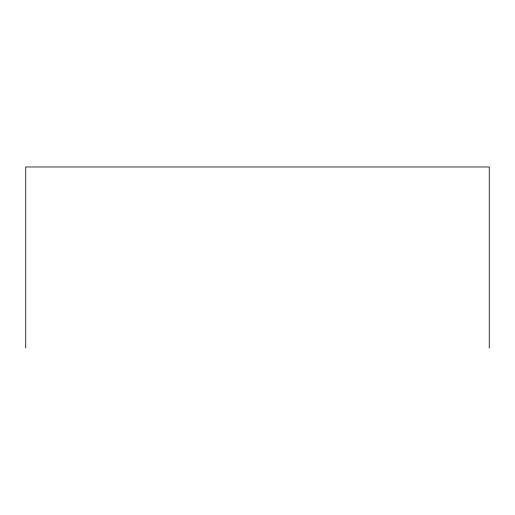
<?xml version="1.0" encoding="UTF-8"?>
<svg xmlns="http://www.w3.org/2000/svg" width="515" height="515" viewBox="0 0 515 515"><rect width="100%" height="100%" fill="white"/><g stroke="black" fill="none" stroke-linecap="round" stroke-linejoin="round"><path stroke-width="0.77" d="M489.25 348.031L489.25 166.969L25.75 166.969L25.75 348.031"/></g></svg>
